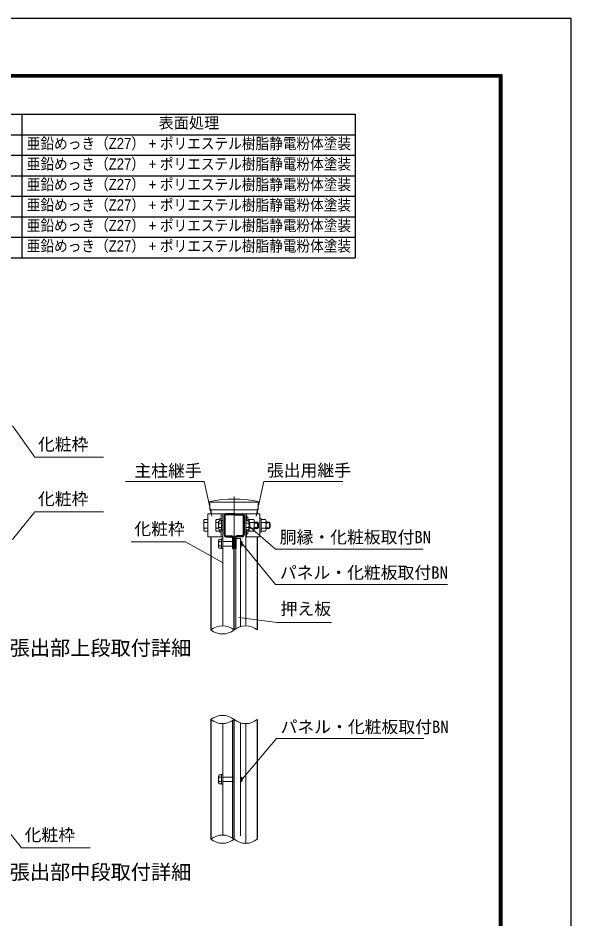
# Model space of a CAD drawing. Units: millimetres, scale not verified. Extents: x -4200 to 4200, y -2970 to 2970.
# Drawn here: x 2043 to 4200, y -547 to 2970 of the extents above; entities that cross this region are included whole.
import ezdxf
from ezdxf.enums import TextEntityAlignment as Align

# ---------------------------------------------------------------- set-up
doc = ezdxf.new("R2010")
doc.units = ezdxf.units.MM
doc.header["$LTSCALE"] = 10
doc.linetypes.add('USER1', pattern=[50.8, 31.75, -6.35, 6.35, -6.35])
for name, color, linetype, lineweight in [('0-0_D-TTL', 7, 'Continuous', 25), ('0-1_D-TTL-TXT', 7, 'Continuous', 25), ('0-2_D-MTR-FRAM', 7, 'Continuous', 25), ('0-4_D-STR1', 1, 'Continuous', 25), ('0-5_D-BMK', 2, 'USER1', 13), ('0-6_D-STR-DIM', 7, 'Continuous', 13), ('0-9_D-STR3', 3, 'Continuous', 13), ('0-D_D-STR-TXT', 7, 'Continuous', 13), ('0-E_D-STR2', 7, 'Continuous', 13)]:
    doc.layers.add(name, color=color, linetype=linetype, lineweight=lineweight)
doc.layers.add('0-3_D-MTR-TXT', color=7, linetype='Continuous')
doc.styles.add('ＭＳ ゴシック', font='')
doc.styles.add('ＭＳ Ｐゴシック', font='')
doc.styles.get('ＭＳ ゴシック').set_extended_font_data('MS Gothic')
doc.styles.get('ＭＳ Ｐゴシック').set_extended_font_data('MS PGothic')

msp = doc.modelspace()

# ---------------------------------------------------------------- linework, layer by layer
at = {"layer": '0-0_D-TTL', "color": 2}
msp.add_lwpolyline([(-4199.68, 2970), (4200.32, 2970), (4200.32, -2970), (-4199.68, -2970)], close=True, dxfattribs=at)
at = {"layer": '0-0_D-TTL'}
for points in [[(-3929.68, 2750), (3930.32, 2750), (3930.32, -2750), (-3929.68, -2750)], [(-3927.18, 2747.5), (3927.82, 2747.5), (3927.82, -2747.5), (-3927.18, -2747.5)], [(-3924.68, 2745), (3925.32, 2745), (3925.32, -2745), (-3924.68, -2745)], [(-3922.18, 2742.5), (3922.82, 2742.5), (3922.82, -2742.5), (-3922.18, -2742.5)], [(-3919.68, 2740), (3920.32, 2740), (3920.32, -2740), (-3919.68, -2740)]]:
    msp.add_lwpolyline(points, close=True, dxfattribs=at)
at = {"layer": '0-2_D-MTR-FRAM'}
for p, q in [((900.02, 2594.15), (3358.43, 2594.15)), ((2058.43, 2594.15), (2058.43, 2034.15)), ((3358.43, 2594.15), (3358.43, 2034.15)), ((900.02, 2514.15), (3358.43, 2514.15)), ((900.02, 2434.15), (3358.43, 2434.15)), ((900.02, 2354.15), (3358.43, 2354.15)), ((900.02, 2274.15), (3358.43, 2274.15)), ((900.02, 2194.15), (3358.43, 2194.15)), ((900.02, 2114.15), (3358.43, 2114.15)), ((900.02, 2034.15), (3358.43, 2034.15))]:
    msp.add_line(p, q, dxfattribs=at)
at = {"layer": '0-4_D-STR1'}
for p, q in [((2795.31, 1050.2), (2795.31, 1034.58)), ((2847.06, 1027.38), (2847.06, 951.78)), ((2850.66, 1027.38), (2850.66, 951.78)), ((2886.06, 1034.58), (2854.26, 1034.58)), ((2886.06, 1030.98), (2854.26, 1030.98)), ((2886.06, 1034.58), (2917.86, 1034.58)), ((2886.06, 1030.98), (2917.86, 1030.98)), ((2921.46, 1027.38), (2921.46, 951.78)), ((2925.06, 1027.38), (2925.06, 951.78)), ((2976.81, 1050.2), (2976.81, 1034.58)), ((2795.31, 944.58), (2795.31, 581.4)), ((2854.26, 948.18), (2875.86, 948.18)), ((2854.26, 944.58), (2875.86, 944.58)), ((2883.06, 940.98), (2883.06, 899.58)), ((2889.06, 940.98), (2889.06, 899.58)), ((2892.66, 940.98), (2892.66, 899.58)), ((2917.86, 948.18), (2896.26, 948.18)), ((2917.86, 944.58), (2896.26, 944.58)), ((2976.81, 944.58), (2976.81, 581.4)), ((2892.66, 899.58), (2889.06, 899.58)), ((2795.31, 231.4), (2795.31, -235.7)), ((2976.81, 231.4), (2976.81, -235.7))]:
    msp.add_line(p, q, dxfattribs=at)
msp.add_lwpolyline([(2879.46, 940.98), (2879.46, 899.58), (2883.06, 899.58)], dxfattribs=at)
for centre, radius, start, end in [((2854.26, 1027.38), 7.2, 90, 180), ((2854.26, 1027.38), 3.6, 90, 180), ((2917.86, 1027.38), 7.2, 0, 90), ((2917.86, 1027.38), 3.6, 0, 90), ((2854.26, 951.78), 7.2, 180, 270), ((2854.26, 951.78), 3.6, 180, 270), ((2917.86, 951.78), 7.2, 270, 0), ((2917.86, 951.78), 3.6, 270, 0), ((2875.86, 940.98), 7.2, 0, 90), ((2875.86, 940.98), 3.6, 0, 90), ((2896.26, 940.98), 7.2, 90, 180), ((2896.26, 940.98), 3.6, 90, 180)]:
    msp.add_arc(centre, radius, start, end, dxfattribs=at)
at = {"layer": '0-5_D-BMK'}
for p, q in [((2886.06, 1101.92), (2886.06, 581.4)), ((2886.06, 1101.92), (2886.06, 581.4)), ((2886.06, 231.4), (2886.06, -235.7)), ((2886.06, 231.4), (2886.06, -235.7))]:
    msp.add_line(p, q, dxfattribs=at)
at = {"layer": '0-6_D-STR-DIM'}
for centre, start, end in [((2840.69, 525.42), 50.97549, 129.02451), ((2840.69, 637.39), 230.97549, 309.02451), ((2931.44, 525.42), 50.97549, 129.02451), ((2840.69, 175.42), 50.97549, 129.02451), ((2840.69, 287.39), 230.97549, 309.02451), ((2931.44, 287.39), 230.97549, 309.02451), ((2840.69, -291.68), 50.97549, 129.02451), ((2840.69, -179.71), 230.97549, 309.02451), ((2931.44, -179.71), 230.97549, 309.02451)]:
    msp.add_arc(centre, 72.06, start, end, dxfattribs=at)
at = {"layer": '0-9_D-STR3'}
for p, q in [((2791.71, 1050.2), (2791.71, 1082.84)), ((2795.31, 1079.58), (2976.81, 1079.58)), ((2980.41, 1050.2), (2980.41, 1082.84)), ((2791.71, 1050.2), (2980.41, 1050.2)), ((2835.96, 1034.58), (2835.96, 1006.83)), ((2842.26, 1034.58), (2932.26, 1034.58)), ((2842.26, 1034.58), (2842.26, 597.47)), ((2932.26, 1034.58), (2932.26, 597.48)), ((2934.66, 1034.58), (2934.66, 1006.83)), ((2934.66, 1022.58), (2939.46, 1022.58)), ((2934.66, 1022.58), (2939.46, 1022.58)), ((2939.46, 1006.83), (2939.46, 1022.58)), ((2767.71, 1006.47), (2767.71, 972.69)), ((2770.95, 1012.08), (2784.21, 1012.08)), ((2770.95, 1000.86), (2784.21, 1000.86)), ((2814.66, 1006.47), (2814.66, 972.69)), ((2817.9, 1012.08), (2831.16, 1012.08)), ((2817.9, 1000.86), (2825.46, 1000.86)), ((2825.46, 1002.57), (2825.46, 976.59)), ((2827.92, 1006.83), (2837.46, 1006.83)), ((2827.92, 998.31), (2837.46, 998.31)), ((2831.16, 1016.58), (2831.16, 1006.83)), ((2835.96, 1016.58), (2831.16, 1016.58)), ((2837.46, 1008.33), (2837.46, 970.83)), ((2837.46, 1008.33), (2842.26, 1008.33)), ((2837.46, 1006.83), (2837.46, 972.33)), ((2837.46, 1006.83), (2837.46, 972.33)), ((2842.26, 1008.33), (2842.26, 970.83)), ((2942.4, 1006.83), (2932.26, 1006.83)), ((2942.4, 998.31), (2932.26, 998.31)), ((2939.46, 1012.68), (2945.46, 1012.68)), ((2941.86, 1012.68), (2945.46, 1012.68)), ((2944.86, 1002.57), (2944.86, 976.59)), ((2944.86, 998.38), (2947.26, 995.98)), ((2945.46, 1006.83), (2945.46, 1012.68)), ((2945.46, 997.78), (2945.46, 1012.68)), ((2945.46, 1012.08), (2962.86, 1012.08)), ((2945.46, 1000.83), (2962.86, 1000.83)), ((2964.96, 1006.91), (2964.96, 972.28)), ((2978.16, 1001.58), (2964.96, 1001.58)), ((2964.96, 998.58), (2981.16, 998.58)), ((2978.16, 1001.58), (2981.16, 998.58)), ((2978.16, 1001.58), (2978.16, 977.58)), ((2981.16, 998.58), (2981.16, 980.58)), ((2986.41, 1016.58), (2986.41, 962.58)), ((2991.21, 1012.08), (2991.21, 967.08)), ((2991.21, 1012.08), (3008.61, 1012.08)), ((2991.21, 1000.83), (3008.61, 1000.83)), ((3010.71, 1006.91), (3010.71, 972.28)), ((3010.71, 1001.58), (3024.21, 1001.58)), ((3010.71, 999.55), (3025.18, 999.55)), ((3024.21, 1001.58), (3024.21, 977.58)), ((2770.95, 978.3), (2784.21, 978.3)), ((2770.95, 967.08), (2784.21, 967.08)), ((2817.9, 978.31), (2825.46, 978.31)), ((2817.9, 967.08), (2831.16, 967.08)), ((2827.92, 980.85), (2837.46, 980.85)), ((2827.92, 972.33), (2837.46, 972.33)), ((2831.16, 972.33), (2831.16, 962.58)), ((2835.96, 962.58), (2831.16, 962.58)), ((2835.96, 972.33), (2835.96, 944.58)), ((2837.46, 970.83), (2842.26, 970.83)), ((2942.4, 980.85), (2932.26, 980.85)), ((2942.4, 972.33), (2932.26, 972.33)), ((2934.66, 972.33), (2934.66, 944.58)), ((2934.66, 956.58), (2939.46, 956.58)), ((2939.46, 956.58), (2939.46, 972.33)), ((2939.46, 966.48), (2945.46, 966.48)), ((2941.86, 966.48), (2945.46, 966.48)), ((2944.86, 983.18), (2947.26, 983.18)), ((2944.86, 980.78), (2947.26, 983.18)), ((2945.46, 966.48), (2945.46, 981.38)), ((2945.46, 978.33), (2962.86, 978.33)), ((2945.46, 966.48), (2945.46, 972.33)), ((2945.46, 967.08), (2962.86, 967.08)), ((2964.96, 980.58), (2981.16, 980.58)), ((2978.16, 977.58), (2964.96, 977.58)), ((2978.16, 977.58), (2981.16, 980.58)), ((2991.21, 962.58), (2986.41, 962.58)), ((2991.21, 978.33), (3008.61, 978.33)), ((2991.21, 967.08), (3008.61, 967.08)), ((3010.71, 979.61), (3025.18, 979.61)), ((3010.71, 977.58), (3024.21, 977.58)), ((2825.46, 930.57), (2825.46, 904.59)), ((2827.92, 934.83), (2837.46, 934.83)), ((2827.92, 926.31), (2837.46, 926.31)), ((2837.46, 936.33), (2837.46, 898.83)), ((2837.46, 936.33), (2842.26, 936.33)), ((2837.46, 934.83), (2837.46, 900.33)), ((2842.26, 936.33), (2842.26, 898.83)), ((2842.26, 926.58), (2879.46, 926.58)), ((2883.06, 926.58), (2885.46, 926.58)), ((2886.66, 926.58), (2889.06, 926.58)), ((2892.66, 936.33), (2892.66, 898.83)), ((2912.46, 930.57), (2912.46, 904.59)), ((2912.46, 926.58), (2914.26, 926.58)), ((2912.46, 926.58), (2914.26, 926.58)), ((2914.26, 926.58), (2914.26, 908.58)), ((2917.26, 923.58), (2914.26, 926.58)), ((2917.26, 923.58), (2917.26, 911.58)), ((2827.92, 908.85), (2837.46, 908.85)), ((2827.92, 900.33), (2837.46, 900.33)), ((2837.46, 898.83), (2842.26, 898.83)), ((2842.26, 908.58), (2879.46, 908.58)), ((2883.06, 908.58), (2885.46, 908.58)), ((2886.66, 908.58), (2889.06, 908.58)), ((2912.46, 911.58), (2917.26, 911.58)), ((2912.46, 908.58), (2914.26, 908.58)), ((2912.46, 908.58), (2914.26, 908.58)), ((2917.26, 911.58), (2914.26, 908.58)), ((2842.26, 215.34), (2842.26, -219.64)), ((2879.46, 226.65), (2879.46, -230.94)), ((2910.65, -222.68), (2910.65, 218.39)), ((2932.26, 215.33), (2932.26, -251.77)), ((2825.46, 10.84), (2825.46, -15.14)), ((2827.92, 15.1), (2837.46, 15.1)), ((2827.92, 6.58), (2837.46, 6.58)), ((2837.46, 16.6), (2837.46, -20.9)), ((2837.46, 16.6), (2842.26, 16.6)), ((2837.46, 15.1), (2837.46, -19.4)), ((2837.46, 15.1), (2837.46, -19.4)), ((2842.26, 16.6), (2842.26, -20.9)), ((2910.65, 6.85), (2914.26, 6.85)), ((2911.85, 6.85), (2914.26, 6.85)), ((2914.26, 6.85), (2914.26, -11.15)), ((2917.26, 3.85), (2914.26, 6.85)), ((2917.26, 3.85), (2917.26, -8.15)), ((2827.92, -10.88), (2837.46, -10.88)), ((2827.92, -19.4), (2837.46, -19.4)), ((2837.46, -20.9), (2842.26, -20.9)), ((2842.26, -11.15), (2879.46, -11.15)), ((2879.46, -11.15), (2885.46, -11.15)), ((2883.06, -11.15), (2885.46, -11.15)), ((2910.65, -8.15), (2917.26, -8.15)), ((2910.65, -11.15), (2914.26, -11.15)), ((2911.85, -11.15), (2914.26, -11.15)), ((2917.26, -8.15), (2914.26, -11.15))]:
    msp.add_line(p, q, dxfattribs=at)
for points in [[(2842.26, 1034.58), (2784.21, 1034.58), (2784.21, 944.58), (2842.26, 944.58)], [(2925.06, 1034.58), (2986.41, 1034.58), (2986.41, 944.58), (2932.26, 944.58)], [(2944.86, 995.98), (2947.26, 995.98), (2947.26, 983.18)], [(2991.21, 962.58), (2991.21, 1016.58), (2986.41, 1016.58)], [(2910.65, 594.42), (2910.65, 900.78), (2910.65, 937.83), (2892.66, 937.83), (2892.66, 586.16)], [(2912.46, 923.58), (2917.26, 923.58), (2917.26, 911.58)], [(2842.26, 6.85), (2879.46, 6.85), (2885.46, 6.85)], [(2910.65, 3.85), (2917.26, 3.85), (2917.26, -8.15)]]:
    msp.add_lwpolyline(points, dxfattribs=at)
for centre, radius, start, end in [((2886.06, 612.2), 480, 78.66399, 101.33601), ((2774.19, 1006.47), 6.48, 120, 240), ((2788.95, 989.58), 21.24, 147.93138, 212.06862), ((2821.14, 1006.47), 6.48, 120, 240), ((2835.9, 989.58), 21.24, 147.93138, 212.06862), ((2830.38, 1002.57), 4.92, 120, 240), ((2842.19, 989.58), 16.73, 148.543, 211.457), ((2939.94, 1002.57), 4.92, 300, 60), ((2928.13, 989.58), 16.73, 328.543, 31.457), ((2956.43, 1006.46), 8.55, 318.83491, 41.16509), ((2933.78, 989.58), 31.18, 338.85295, 21.14705), ((3002.18, 1006.46), 8.55, 318.83491, 41.16509), ((2979.53, 989.58), 31.18, 338.85295, 21.14705), ((3001.71, 989.58), 25.5, 331.92751, 28.07249), ((3001.71, 989.58), 25.5, 340.25008, 19.74992), ((2774.19, 972.69), 6.48, 120, 240), ((2821.14, 972.69), 6.48, 120, 240), ((2830.38, 976.59), 4.92, 120, 240), ((2939.94, 976.59), 4.92, 300, 60), ((2956.42, 972.71), 8.55, 318.86505, 41.13495), ((3002.17, 972.71), 8.55, 318.86505, 41.13495), ((2830.38, 930.57), 4.92, 120, 240), ((2842.19, 917.58), 16.73, 148.543, 211.457), ((2907.54, 930.57), 4.92, 309.18902, 50.81098), ((2895.73, 917.58), 16.73, 333.09988, 26.90012), ((2830.38, 904.59), 4.92, 120, 240), ((2907.54, 904.59), 4.92, 309.18902, 50.81098), ((2830.38, 10.84), 4.92, 120, 240), ((2842.19, -2.15), 16.73, 148.543, 211.457), ((2830.38, -15.14), 4.92, 120, 240)]:
    msp.add_arc(centre, radius, start, end, dxfattribs=at)
at = {"layer": '0-D_D-STR-TXT'}
for p, q in [((2108.61, 1255.08), (2021.33, 1378.01)), ((2108.61, 1255.08), (2376.68, 1255.08)), ((2769.65, 1160.97), (2462.03, 1160.97)), ((2769.65, 1160.97), (2799.22, 1024.92)), ((3002.48, 1160.97), (2972.91, 1024.92)), ((3002.48, 1160.97), (3310.1, 1160.97)), ((2108.61, 1042.03), (2021.43, 934.14)), ((2108.61, 1042.03), (2376.68, 1042.03)), ((3048.06, 896.97), (2948.78, 982.28)), ((2696.08, 925.12), (2484.4, 925.12)), ((2696.08, 925.12), (2841.61, 844.11)), ((3048.06, 758.57), (2918.53, 916.04)), ((3048.06, 896.97), (3623.59, 896.97)), ((3048.06, 758.57), (3718.49, 758.57)), ((3054.71, 609.54), (2904.62, 630.3)), ((3054.71, 609.54), (3266.39, 609.54)), ((3051.06, 156.86), (2918.55, -0.62)), ((3051.06, 156.86), (3626.59, 156.86)), ((2056.38, -269.72), (1969.2, -161.82)), ((2056.38, -269.72), (2324.45, -269.72))]:
    msp.add_line(p, q, dxfattribs=at)
at = {"layer": '0-E_D-STR2'}
for p, q in [((2885.46, 949.83), (2885.46, 581.88)), ((2886.66, 949.83), (2885.46, 949.83)), ((2886.66, 949.83), (2886.66, 581.88)), ((2885.46, 231.4), (2885.46, -235.7)), ((2886.66, 231.4), (2886.66, -235.7))]:
    msp.add_line(p, q, dxfattribs=at)

# ---------------------------------------------------------------- texts
at = {"layer": '0-1_D-TTL-TXT', "style": 'ＭＳ ゴシック'}
for s, p in [('張出部上段取付詳細', (2010.84, 464.9)), ('張出部中段取付詳細', (2010.84, -410.21))]:
    msp.add_text(s, height=57.7, dxfattribs=at).set_placement(p, align=Align.BOTTOM_LEFT)
at = {"layer": '0-3_D-MTR-TXT', "style": 'ＭＳ Ｐゴシック'}
msp.add_text('表面処理', height=43.4, dxfattribs=at).set_placement((2591.77, 2525.8), align=Align.BOTTOM_LEFT)
at = {"layer": '0-3_D-MTR-TXT', "style": 'ＭＳ Ｐゴシック', "width": 0.9}
for p in [(2077.52, 2445.48), (2077.52, 2365.48), (2077.52, 2285.48), (2077.52, 2205.48), (2077.52, 2125.48), (2077.52, 2045.48)]:
    msp.add_text('亜鉛めっき（Z27） + ポリエステル樹脂静電粉体塗装', height=43.4, dxfattribs=at).set_placement(p, align=Align.BOTTOM_LEFT)
at = {"layer": '0-D_D-STR-TXT', "style": 'ＭＳ ゴシック'}
for s, p in [('化粧枠', (2121.16, 1267.23)), ('主柱継手', (2497.4, 1164.24)), ('張出用継手', (3014.28, 1165.84)), ('化粧枠', (2121.16, 1054.18)), ('化粧枠', (2496.95, 937.27)), ('胴縁・化粧板取付BN', (3064.39, 905.01)), ('パネル・化粧板取付BN', (3064.64, 766.61)), ('押え板', (3067.51, 625.23)), ('パネル・化粧板取付BN', (3067.64, 164.36)), ('化粧枠', (2068.93, -257.57))]:
    msp.add_text(s, height=48.09, dxfattribs=at).set_placement(p, align=Align.BOTTOM_LEFT)

doc.saveas('drawing.dxf')
